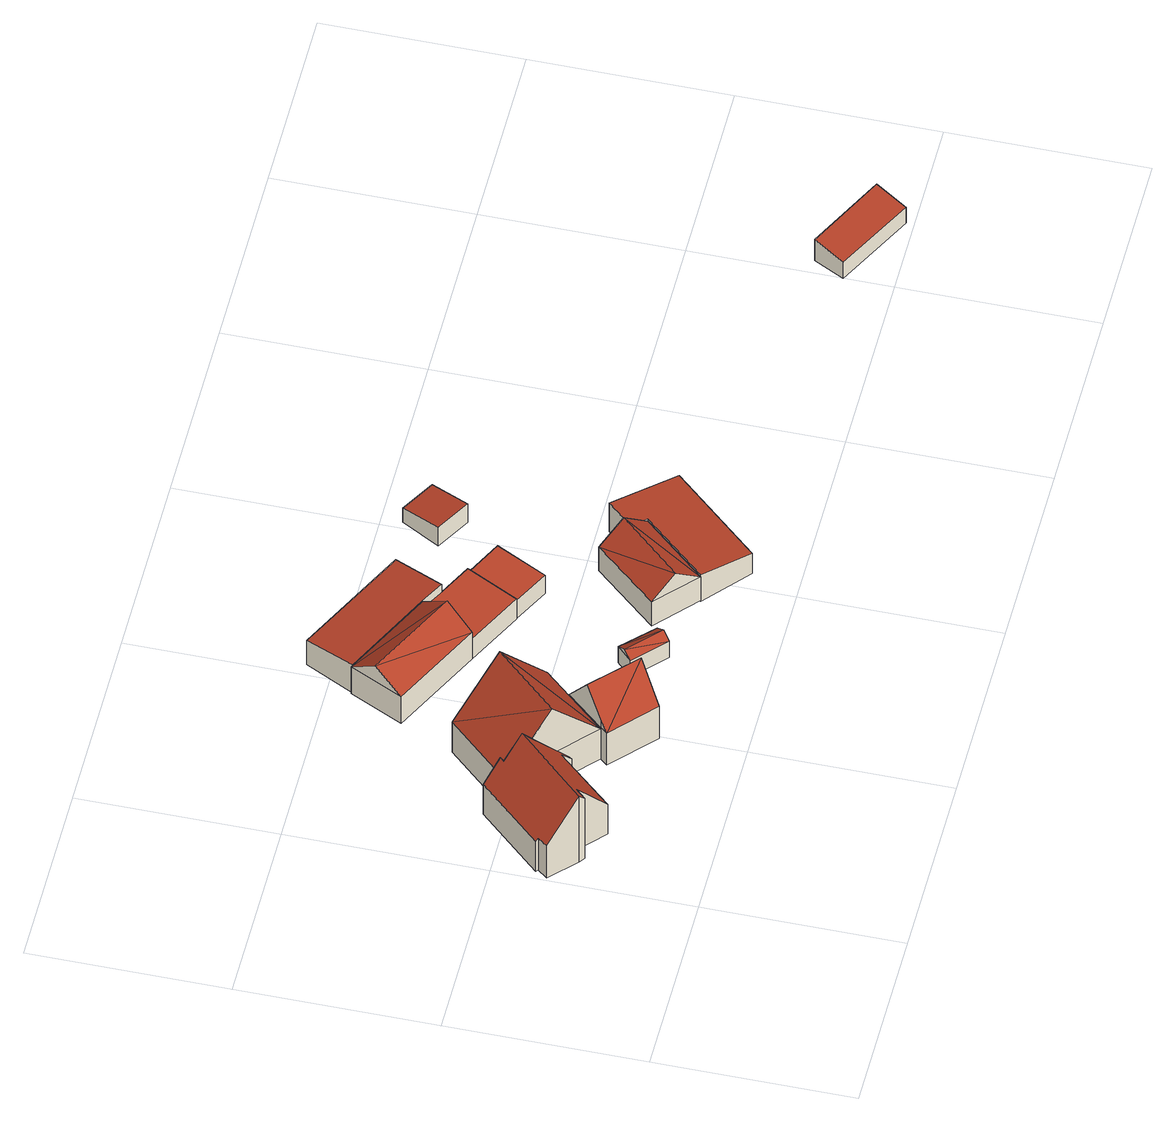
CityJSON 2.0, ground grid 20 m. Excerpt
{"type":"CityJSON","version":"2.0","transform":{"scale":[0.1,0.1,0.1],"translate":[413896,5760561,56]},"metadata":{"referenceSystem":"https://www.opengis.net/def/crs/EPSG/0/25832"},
"CityObjects":{
"building1":{"type":"Building","attributes":{"Gemeindeschluessel":"05570044","Geometrietyp2DReferenz":"3000","function":"31001_1000"},"address":[{"country":"Germany","locality":"Telgte","thoroughfareNumber":"64","thoroughfareName":"Kiebitzpohl"}],"children":["building1-1","building1-2","building1-3"]},
"building1-1":{"type":"BuildingPart","attributes":{"roofType":"3100","measuredHeight":8.46},"parents":["building1"],"geometry":[{"type":"Solid","lod":"2","boundaries":[[[[0,1,2,3]],[[4,5,1,0]],[[6,7,8,5,4]],[[3,2,9,10,11]],[[12,13,3]],[[3,11,12]],[[12,14,4,13]],[[4,0,13]],[[14,12,11,6]],[[14,6,4]],[[13,0,3]],[[1,5,8,9,2]],[[7,6,11,10]],[[8,7,10,9]]]],"semantics":{"surfaces":[{"type":"WallSurface"},{"type":"RoofSurface"},{"type":"GroundSurface"},{"type":"ClosureSurface"}],"values":[[0,0,0,0,1,1,1,1,0,0,0,2,0,3]]}}]},
"building1-2":{"type":"BuildingPart","attributes":{"roofType":"3100","measuredHeight":10.41},"parents":["building1"],"geometry":[{"type":"Solid","lod":"2","boundaries":[[[[15,16,17,18]],[[18,19,15]],[[7,10,15,19]],[[19,20,7]],[[20,19,18]],[[18,21,22,23,24,20]],[[9,8,25,26,27,28,17,16]],[[16,15,10,9]],[[9,10,7,8]],[[8,7,29,30,25]],[[26,31,22,27]],[[25,30,29,31,26]],[[28,21,18,17]],[[27,22,21,28]],[[24,29,7,20]],[[22,31,23]],[[23,31,29,24]]]],"semantics":{"surfaces":[{"type":"WallSurface"},{"type":"RoofSurface"},{"type":"GroundSurface"},{"type":"ClosureSurface"}],"values":[[0,0,1,1,1,1,2,0,3,0,3,3,0,3,0,3,3]]}}]},
"building1-3":{"type":"BuildingPart","attributes":{"roofType":"3100","measuredHeight":9.09},"parents":["building1"],"geometry":[{"type":"Solid","lod":"2","boundaries":[[[[32,33,34,35]],[[36,37,33,32]],[[38,39,37,36]],[[40,41,39,38]],[[42,43,41,40]],[[44,45,43,42]],[[46,47,45,44]],[[48,49,47,46]],[[50,21,28,49,48]],[[51,52,25,30]],[[35,34,52,51]],[[53,50,48,46,44,42,40,54]],[[38,36,32,35,51,30,29,24,54,40]],[[33,37,39,41,43,45,47,49,28,27,26,25,52,34]],[[21,50,53,22]],[[28,21,22,27]],[[22,53,54,23]],[[27,22,31,26]],[[22,23,31]],[[23,54,24]],[[25,26,31,29,30]],[[31,23,24,29]]]],"semantics":{"surfaces":[{"type":"WallSurface"},{"type":"RoofSurface"},{"type":"GroundSurface"},{"type":"ClosureSurface"}],"values":[[0,0,0,0,0,0,0,0,0,0,0,1,1,2,0,3,0,3,3,0,3,3]]}}]},
"building2":{"type":"Building","attributes":{"Gemeindeschluessel":"05570044","Geometrietyp2DReferenz":"3000","function":"31001_2700","roofType":"5000","measuredHeight":5.93},"geometry":[{"type":"Solid","lod":"2","boundaries":[[[[55,56,57,58]],[[59,60,56,55]],[[61,62,60,59]],[[58,57,62,61]],[[63,58,61]],[[61,64,63]],[[55,63,64]],[[64,59,55]],[[58,63,55]],[[59,64,61]],[[56,60,62,57]]]],"semantics":{"surfaces":[{"type":"WallSurface"},{"type":"RoofSurface"},{"type":"GroundSurface"}],"values":[[0,0,0,0,1,1,1,1,0,0,2]]}}]},
"building3":{"type":"Building","attributes":{"Gemeindeschluessel":"05570044","Geometrietyp2DReferenz":"3000","function":"31001_2700","roofType":"3100","measuredHeight":2.85},"geometry":[{"type":"Solid","lod":"2","boundaries":[[[[65,66,67,68]],[[69,70,66,65]],[[71,72,70,69]],[[68,67,72,71]],[[65,73,69]],[[71,74,68]],[[73,65,68]],[[68,74,73]],[[69,73,74]],[[74,71,69]],[[66,70,72,67]]]],"semantics":{"surfaces":[{"type":"WallSurface"},{"type":"RoofSurface"},{"type":"GroundSurface"}],"values":[[0,0,0,0,0,0,1,1,1,1,2]]}}]},
"building4":{"type":"Building","attributes":{"Gemeindeschluessel":"05570044","Geometrietyp2DReferenz":"3000","function":"31001_2700","roofType":"2100","measuredHeight":3.91},"geometry":[{"type":"Solid","lod":"2","boundaries":[[[[75,76,77,78]],[[79,80,76,75]],[[81,82,80,79]],[[83,84,82,81]],[[78,77,84,83]],[[81,79,75,78,83]],[[76,80,82,84,77]]]],"semantics":{"surfaces":[{"type":"WallSurface"},{"type":"RoofSurface"},{"type":"GroundSurface"}],"values":[[0,0,0,0,0,1,2]]}}]},
"building5":{"type":"Building","attributes":{"Gemeindeschluessel":"05570044","Geometrietyp2DReferenz":"3000","function":"31001_2460","roofType":"1000","measuredHeight":2.77},"geometry":[{"type":"Solid","lod":"2","boundaries":[[[[85,57,56,86]],[[87,88,57,85]],[[89,90,88,87]],[[91,92,90,89]],[[93,94,92,91]],[[86,56,94,93]],[[91,89,87,85,86,93]],[[57,88,90,92,94,56]]]],"semantics":{"surfaces":[{"type":"WallSurface"},{"type":"RoofSurface"},{"type":"GroundSurface"}],"values":[[0,0,0,0,0,0,1,2]]}}]},
"building6":{"type":"Building","attributes":{"Gemeindeschluessel":"05570044","Geometrietyp2DReferenz":"3000","function":"31001_2700","roofType":"3100","measuredHeight":5.55},"geometry":[{"type":"Solid","lod":"2","boundaries":[[[[95,96,97,98]],[[99,100,96,95]],[[101,102,100,99]],[[98,97,102,101]],[[95,103,99]],[[101,104,98]],[[104,103,95]],[[95,98,104]],[[101,99,103]],[[103,104,101]],[[96,100,102,97]]]],"semantics":{"surfaces":[{"type":"WallSurface"},{"type":"RoofSurface"},{"type":"GroundSurface"}],"values":[[0,0,0,0,0,0,1,1,1,1,2]]}}]},
"building7":{"type":"Building","attributes":{"Gemeindeschluessel":"05570044","Geometrietyp2DReferenz":"3000","function":"31001_2700","roofType":"1000","measuredHeight":2.44},"geometry":[{"type":"Solid","lod":"2","boundaries":[[[[105,106,107,108]],[[109,110,106,105]],[[111,112,110,109]],[[108,107,112,111]],[[109,105,108,111]],[[106,110,112,107]]]],"semantics":{"surfaces":[{"type":"WallSurface"},{"type":"RoofSurface"},{"type":"GroundSurface"}],"values":[[0,0,0,0,1,2]]}}]},
"building8":{"type":"Building","attributes":{"Gemeindeschluessel":"05570044","Geometrietyp2DReferenz":"3000","function":"31001_2700","roofType":"2100","measuredHeight":3.95},"geometry":[{"type":"Solid","lod":"2","boundaries":[[[[113,114,115,116]],[[117,118,114,113]],[[119,120,118,117]],[[121,122,120,119]],[[123,124,122,121]],[[116,115,124,123]],[[121,119,117,113,116,123]],[[114,118,120,122,124,115]]]],"semantics":{"surfaces":[{"type":"WallSurface"},{"type":"RoofSurface"},{"type":"GroundSurface"}],"values":[[0,0,0,0,0,0,1,2]]}}]},
"building9":{"type":"Building","attributes":{"Gemeindeschluessel":"05570044","Geometrietyp2DReferenz":"3000","function":"51009_1610","roofType":"2100","measuredHeight":2.51},"geometry":[{"type":"Solid","lod":"2","boundaries":[[[[125,126,127,128]],[[129,130,126,125]],[[131,132,130,129]],[[128,127,132,131]],[[129,125,128,131]],[[126,130,132,127]]]],"semantics":{"surfaces":[{"type":"WallSurface"},{"type":"RoofSurface"},{"type":"GroundSurface"}],"values":[[0,0,0,0,1,2]]}}]},
"building10":{"type":"Building","attributes":{"Gemeindeschluessel":"05570044","Geometrietyp2DReferenz":"3000","function":"51009_1610","roofType":"2100","measuredHeight":2.94},"geometry":[{"type":"Solid","lod":"2","boundaries":[[[[133,134,135,136]],[[137,138,134,133]],[[139,140,138,137]],[[136,135,140,139]],[[137,133,136,139]],[[134,138,140,135]]]],"semantics":{"surfaces":[{"type":"WallSurface"},{"type":"RoofSurface"},{"type":"GroundSurface"}],"values":[[0,0,0,0,1,2]]}}]}
},
"vertices":[
[196,84,52],[196,84,8],[236,128,8],[236,128,52],[152,124,52],[152,124,8],[158,131,52],[158,131,50],[158,131,8],[192,169,8],[192,169,50],[192,169,52],[172,147,93],[216,106,93],[158,131,64],
[216,196,50],[216,196,8],[135,268,8],[135,268,50],[176,232,113],[117,168,113],[81,209,50],[77,205,50],[93,191,74],[100,183,86],[132,155,8],[93,191,8],[77,205,8],[81,209,8],[122,164,50],[132,155,33],[93,191,50],
[68,103,49],[68,103,8],[120,161,8],[120,161,49],[42,127,92],[42,127,8],[33,117,92],[33,117,8],[28,121,99],[28,121,8],[1,146,53],[1,146,8],[9,156,52],[9,156,8],[7,158,49],[7,158,8],[66,222,49],[66,222,8],[81,209,74],[129,152,34],[129,152,8],[77,205,74],[93,191,99],
[255,277,43],[255,277,6],[282,331,6],[282,331,43],[161,323,43],[161,323,6],[187,377,43],[187,377,6],[269,304,65],[174,351,65],
[312,113,29],[312,113,7],[281,143,7],[281,143,29],[298,98,29],[298,98,7],[266,128,29],[266,128,7],[305,105,36],[273,135,36],
[214,426,38],[214,426,5],[189,376,5],[189,376,44],[332,368,38],[332,368,5],[306,318,44],[306,318,5],[282,331,44],[282,331,5],
[282,331,34],[255,277,34],[306,318,34],[306,318,6],[340,301,34],[340,301,6],[339,299,34],[339,299,6],[313,248,34],[313,248,6],
[389,187,40],[389,187,7],[333,123,7],[333,123,40],[431,150,40],[431,150,7],[374,86,40],[374,86,7],[410,168,63],[353,105,63],
[339,299,32],[339,299,7],[313,248,7],[313,248,32],[376,281,32],[376,281,7],[350,229,32],[350,229,7],
[431,150,43],[431,150,6],[374,86,6],[374,86,43],[416,163,46],[416,163,6],[440,189,46],[440,189,6],[499,136,34],[499,136,6],[419,47,34],[419,47,6],
[407,379,26],[407,379,7],[385,340,7],[385,340,33],[442,359,26],[442,359,7],[420,320,33],[420,320,7],
[811,79,40],[811,79,11],[795,48,11],[795,48,33],[892,39,40],[892,39,11],[876,7,33],[876,7,11]
]}
